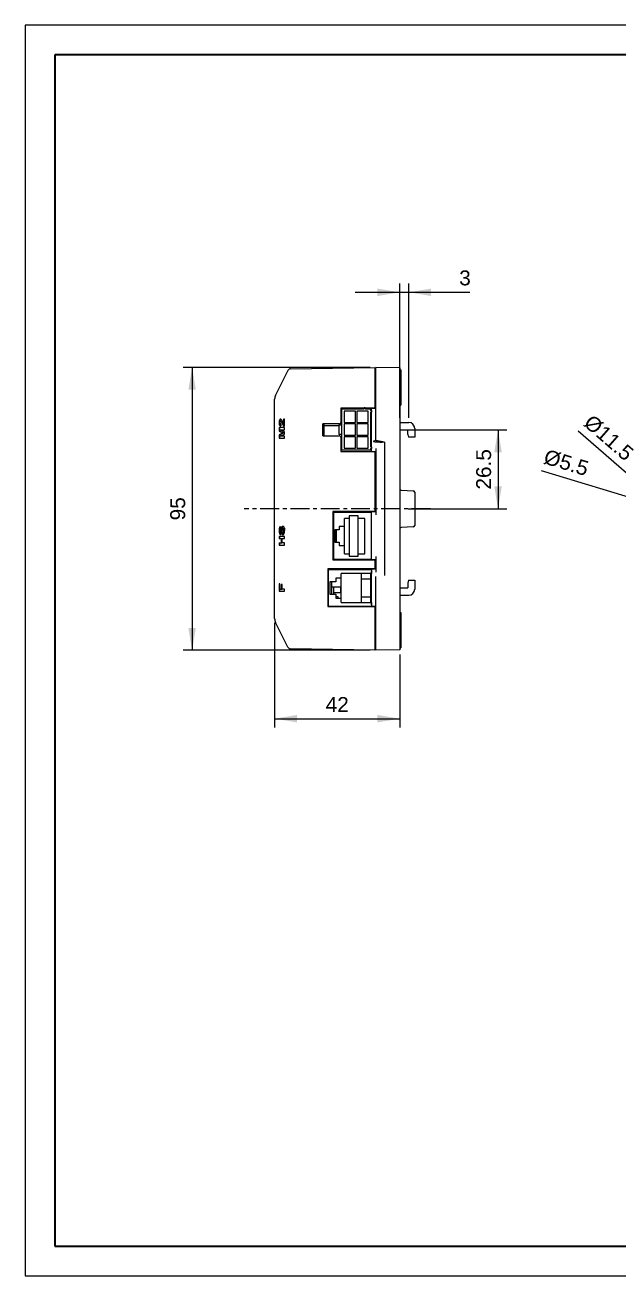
# Model space of a CAD drawing. Header units: millimetres. Extents: x -297 to 297, y -210 to 210.
# Drawn here: x -297 to -97.7, y -210 to 210 of the extents above; entities that cross this region are included whole.
import ezdxf

# ---------------------------------------------------------------- set-up
doc = ezdxf.new("R2010")
doc.units = ezdxf.units.MM
doc.linetypes.add('CENTER', pattern=[10.16, 6.35, -1.27, 1.27, -1.27])
doc.layers.get('0').update_dxf_attribs({"lineweight": 20})
for name, color, linetype, lineweight in [('PRT0001_DXF_AXIS', 7, 'Continuous', 18), ('PRT0001_DXF_CONTINUOUS_LINE', 7, 'Continuous', 18), ('粗实线层', 7, 'Continuous', 35), ('细实线层', 7, 'Continuous', 18)]:
    doc.layers.add(name, color=color, linetype=linetype, lineweight=lineweight)
doc.styles.add('标准', font='')
doc.styles.get('标准').set_extended_font_data('arial')
doc.dimstyles.new('标准', dxfattribs={"dimscale": 1.5, "dimtxt": 3.333333, "dimasz": 5, "dimexe": 2, "dimexo": 1, "dimgap": 1.5, "dimtad": 1, "dimdec": 1, "dimdsep": 46, "dimtxsty": '标准', "dimcen": 2.5, "dimdle": 10, "dimclre": 256, "dimclrt": 7, "dimadec": 0, "dimazin": 0, "dimtfac": 0.714286, "dimtdec": 1, "dimtmove": 0, "dimatfit": 3, "dimfxl": 0, "dimtolj": 1, "dimarcsym": 0})
doc.dimstyles.new('标准$0', dxfattribs={"dimscale": 1.5, "dimtxt": 3.333333, "dimasz": 5, "dimexe": 2, "dimexo": 1, "dimgap": 1.5, "dimtad": 1, "dimdec": 1, "dimdsep": 46, "dimtxsty": '标准', "dimcen": 2.5, "dimdle": 10, "dimclre": 256, "dimclrt": 7, "dimadec": 0, "dimazin": 0, "dimtfac": 0.714286, "dimtdec": 1, "dimtmove": 0, "dimatfit": 3, "dimfxl": 0, "dimtolj": 1, "dimarcsym": 0})

# ---------------------------------------------------------------- blocks, each defined once
blk = doc.blocks.new('*X4')
at = {"linetype": 'Continuous'}
for points in [[(-138.29, 74.07), (-137.04, 66.57), (-139.54, 66.57)], [(-138.29, 47.57), (-137.04, 55.07), (-139.54, 55.07)]]:
    blk.add_hatch(color=0, dxfattribs=at).paths.add_polyline_path(points, flags=0)
for p, q in [((-168.4, 74.07), (-135.29, 74.07)), ((-168.4, 47.57), (-135.29, 47.57))]:
    blk.add_line(p, q, dxfattribs=at)
at = {"color": 0, "linetype": 'Continuous'}
blk.add_line((-138.29, 74.07), (-138.29, 47.57), dxfattribs=at)
at = {"color": 7, "insert": (-143.09, 60.82), "char_height": 5, "width": 26.2195, "attachment_point": 5, "rotation": 90, "style": '标准'}
blk.add_mtext('26.5', dxfattribs=at)
blk = doc.blocks.new('*X5')
at = {"linetype": 'Continuous'}
for points in [[(-171.25, 120.26), (-178.75, 121.51), (-178.75, 119.01)], [(-168.25, 120.26), (-160.75, 121.51), (-160.75, 119.01)]]:
    blk.add_hatch(color=0, dxfattribs=at).paths.add_polyline_path(points, flags=0)
for p, q in [((-171.25, 78.07), (-171.25, 123.26)), ((-168.25, 78.07), (-168.25, 123.26))]:
    blk.add_line(p, q, dxfattribs=at)
at = {"color": 0, "linetype": 'Continuous'}
blk.add_line((-186.25, 120.26), (-147.73, 120.26), dxfattribs=at)
at = {"color": 7, "insert": (-149.37, 125.06), "char_height": 5, "width": 10, "attachment_point": 5, "style": '标准'}
blk.add_mtext('3', dxfattribs=at)
blk = doc.blocks.new('*X8')
at = {"linetype": 'Continuous'}
for points in [[(-85.76, 51.35), (-90.58, 57.23), (-92.22, 55.35)], [(-77.1, 43.79), (-70.63, 39.79), (-72.27, 37.91)]]:
    blk.add_hatch(color=0, dxfattribs=at).paths.add_polyline_path(points, flags=0)
at = {"color": 0, "linetype": 'Continuous'}
blk.add_line((-111.36, 73.74), (-65.8, 33.91), dxfattribs=at)
at = {"color": 7, "insert": (-101.16, 71.38), "char_height": 5, "width": 36.936, "attachment_point": 5, "rotation": 318.8445, "style": '标准'}
blk.add_mtext('%%C11.5', dxfattribs=at)
blk = doc.blocks.new('*X9')
at = {"linetype": 'Continuous'}
for points in [[(-84.06, 48.37), (-90.87, 51.74), (-91.6, 49.34)], [(-78.79, 46.77), (-71.25, 45.8), (-71.98, 43.41)]]:
    blk.add_hatch(color=0, dxfattribs=at).paths.add_polyline_path(points, flags=0)
at = {"color": 0, "linetype": 'Continuous'}
blk.add_line((-123.81, 60.4), (-64.44, 42.43), dxfattribs=at)
at = {"color": 7, "insert": (-115.4, 63.02), "char_height": 5, "width": 29.1692, "attachment_point": 5, "rotation": 343.1629, "style": '标准'}
blk.add_mtext('%%C5.5', dxfattribs=at)
blk = doc.blocks.new('*X16')
at = {"linetype": 'Continuous'}
for points in [[(-213.25, -22.89), (-205.75, -21.64), (-205.75, -24.14)], [(-171.25, -22.89), (-178.75, -21.64), (-178.75, -24.14)]]:
    blk.add_hatch(color=0, dxfattribs=at).paths.add_polyline_path(points, flags=0)
for p, q in [((-213.25, 9.28), (-213.25, -25.89)), ((-171.25, -1.29), (-171.25, -25.89))]:
    blk.add_line(p, q, dxfattribs=at)
at = {"color": 0, "linetype": 'Continuous'}
blk.add_line((-213.25, -22.89), (-171.25, -22.89), dxfattribs=at)
at = {"color": 7, "insert": (-192.25, -18.13), "char_height": 5, "width": 14.6189, "attachment_point": 5, "style": '标准'}
blk.add_mtext('42', dxfattribs=at)
blk = doc.blocks.new('*X17')
at = {"linetype": 'Continuous'}
for points in [[(-240.94, 95.06), (-239.69, 87.56), (-242.19, 87.56)], [(-240.94, 0.08), (-239.69, 7.58), (-242.19, 7.58)]]:
    blk.add_hatch(color=0, dxfattribs=at).paths.add_polyline_path(points, flags=0)
for p, q in [((-181.15, 95.06), (-243.94, 95.06)), ((-181.15, 0.08), (-243.94, 0.08))]:
    blk.add_line(p, q, dxfattribs=at)
at = {"color": 0, "linetype": 'Continuous'}
blk.add_line((-240.94, 95.06), (-240.94, 0.08), dxfattribs=at)
at = {"color": 7, "insert": (-245.74, 47.57), "char_height": 5, "width": 14.3979, "attachment_point": 5, "rotation": 90, "style": '标准'}
blk.add_mtext('95', dxfattribs=at)
blk = doc.blocks.new('$CAXA_FRAME_13B17AC1$')
at = {"layer": '粗实线层'}
for p, q in [((-287, 200), (-287, -200)), ((287, 200), (-287, 200)), ((-287, -200), (287, -200))]:
    blk.add_line(p, q, dxfattribs=at)
at = {"layer": '细实线层'}
for p, q in [((297, 210), (-297, 210)), ((-297, 210), (-297, -210)), ((-297, -210), (297, -210))]:
    blk.add_line(p, q, dxfattribs=at)

msp = doc.modelspace()

# ---------------------------------------------------------------- linework, layer by layer
at = {"layer": 'PRT0001_DXF_AXIS', "color": 0, "linetype": 'CENTER'}
msp.add_line((-160.95, 47.57), (-223.46, 47.57), dxfattribs=at)
at = {"layer": 'PRT0001_DXF_CONTINUOUS_LINE', "color": 0, "linetype": 'Continuous'}
for p, q in [((-208.78, 94.02), (-212.94, 85.7)), ((-208.69, 94.17), (-208.78, 94.02)), ((-208.78, 94.02), (-208.7, 94.15)), ((-207.9, 94.57), (-179.65, 95.06)), ((-179.65, 95.06), (-179.65, 81.37)), ((-179.25, 94.67), (-179.65, 94.67)), ((-179.25, 70.5), (-179.25, 95.07)), ((-171.25, 94.93), (-179.25, 95.07)), ((-171.25, 94.93), (-171.25, 0.21)), ((-171.25, 94.22), (-170.95, 94.22)), ((-170.95, 94.22), (-170.95, 82.42)), ((-213.25, 10.78), (-213.25, 84.36)), ((-191.05, 81.37), (-191.05, 76.57)), ((-183.25, 81.37), (-191.05, 81.37)), ((-190.75, 67.22), (-190.75, 81.12)), ((-190.75, 81.12), (-183.25, 81.12)), ((-189.95, 80.37), (-189.95, 76.57)), ((-186.15, 80.37), (-189.95, 80.37)), ((-186.15, 76.57), (-186.15, 80.37)), ((-185.65, 80.37), (-185.65, 76.57)), ((-181.85, 80.37), (-185.65, 80.37)), ((-183.25, 81.52), (-183.25, 81.12)), ((-182.85, 81.52), (-183.25, 81.52)), ((-182.85, 81.12), (-182.85, 81.52)), ((-179.25, 81.37), (-182.85, 81.37)), ((-182.85, 81.12), (-181.05, 81.12)), ((-181.85, 76.57), (-181.85, 80.37)), ((-181.05, 81.12), (-181.05, 80.57)), ((-180.65, 80.57), (-181.05, 80.57)), ((-181.05, 79.97), (-181.05, 68.37)), ((-181.05, 79.97), (-180.65, 79.97)), ((-180.75, 66.82), (-180.75, 81.32)), ((-180.75, 81.32), (-179.25, 81.32)), ((-180.65, 79.97), (-180.65, 80.57)), ((-171.25, 82.42), (-170.95, 82.42)), ((-211.76, 76.53), (-211.53, 76.53)), ((-211.22, 76.95), (-211, 76.95)), ((-211.18, 76.07), (-211.21, 75.38)), ((-211.01, 76.81), (-210.79, 76.81)), ((-210.3, 77.64), (-210.3, 76.3)), ((-209.96, 77.64), (-210.3, 77.64)), ((-210.08, 76.3), (-210.3, 76.3)), ((-210.08, 76.3), (-210.08, 77.64)), ((-209.96, 75.29), (-209.96, 77.64)), ((-197.05, 72.07), (-197.05, 76.07)), ((-191.55, 76.07), (-197.05, 76.07)), ((-196.75, 76.07), (-196.75, 72.07)), ((-191.75, 75.77), (-191.75, 72.57)), ((-191.75, 75.77), (-190.75, 75.77)), ((-190.75, 78.27), (-191.05, 78.27)), ((-190.75, 77.32), (-191.05, 77.32)), ((-189.95, 76.57), (-186.15, 76.57)), ((-189.95, 76.07), (-189.95, 72.27)), ((-186.15, 76.07), (-189.95, 76.07)), ((-186.15, 72.27), (-186.15, 76.07)), ((-185.65, 76.57), (-181.85, 76.57)), ((-185.65, 76.07), (-185.65, 72.27)), ((-181.85, 76.07), (-185.65, 76.07)), ((-181.85, 72.27), (-181.85, 76.07)), ((-181.05, 78.97), (-180.75, 78.97)), ((-180.75, 77.87), (-181.05, 77.87)), ((-180.75, 77.47), (-181.05, 77.47)), ((-180.75, 77.32), (-181.05, 77.32)), ((-180.75, 76.85), (-181.05, 76.85)), ((-181.05, 75.75), (-180.75, 75.75)), ((-171.25, 76.57), (-168.25, 76.57)), ((-211.76, 74.82), (-211.76, 73.65)), ((-209.96, 74.82), (-211.76, 74.82)), ((-211.76, 73.65), (-210.53, 73.05)), ((-211.76, 73.65), (-211.53, 73.65)), ((-210.53, 73.05), (-211.76, 72.44)), ((-211.76, 72.44), (-211.76, 71.27)), ((-211.76, 72.44), (-211.53, 72.44)), ((-211.53, 73.65), (-211.53, 74.82)), ((-210.3, 73.05), (-211.53, 73.65)), ((-211.53, 72.44), (-210.3, 73.05)), ((-211.53, 71.27), (-211.53, 72.44)), ((-211.37, 74.11), (-209.96, 74.13)), ((-209.96, 73.43), (-211.37, 74.11)), ((-211.37, 71.99), (-209.96, 72.66)), ((-209.96, 71.96), (-211.37, 71.99)), ((-210.53, 73.05), (-210.3, 73.05)), ((-209.96, 74.13), (-209.96, 74.82)), ((-209.96, 72.66), (-209.96, 73.43)), ((-209.96, 71.27), (-209.96, 71.96)), ((-197.05, 72.07), (-191.6, 72.07)), ((-191.75, 75.47), (-196.75, 75.47)), ((-190.75, 72.57), (-191.75, 72.57)), ((-191.05, 71.57), (-191.05, 66.77)), ((-189.95, 72.27), (-186.15, 72.27)), ((-189.95, 71.77), (-189.95, 67.97)), ((-186.15, 71.77), (-189.95, 71.77)), ((-186.15, 67.97), (-186.15, 71.77)), ((-185.65, 72.27), (-181.85, 72.27)), ((-185.65, 71.77), (-185.65, 67.97)), ((-181.85, 71.77), (-185.65, 71.77)), ((-181.85, 67.97), (-181.85, 71.77)), ((-180.75, 75.47), (-181.05, 75.47)), ((-181.05, 74.72), (-180.75, 74.72)), ((-180.75, 73.62), (-181.05, 73.62)), ((-180.75, 72.6), (-181.05, 72.6)), ((-181.05, 71.5), (-180.75, 71.5)), ((-171.25, 74.07), (-168.55, 74.07)), ((-168.55, 72.57), (-168.55, 74.07)), ((-168.55, 72.57), (-168.38, 71.57)), ((-166.25, 71.57), (-168.38, 71.57)), ((-166.25, 74.57), (-166.25, 71.57)), ((-211.76, 71.27), (-209.96, 71.27)), ((-181.05, 67.22), (-190.75, 67.22)), ((-189.95, 67.97), (-186.15, 67.97)), ((-185.65, 67.97), (-181.85, 67.97)), ((-181.05, 70.47), (-180.75, 70.47)), ((-180.75, 69.37), (-181.05, 69.37)), ((-180.65, 68.37), (-181.05, 68.37)), ((-181.05, 67.77), (-181.05, 67.22)), ((-181.05, 67.77), (-180.65, 67.77)), ((-180.65, 67.77), (-180.65, 68.37)), ((-179.25, 70.5), (-180.06, 70.25)), ((-176.35, 69.94), (-179.25, 70.5)), ((-179.25, 67.82), (-179.25, 45.57)), ((-176.25, 25.21), (-176.25, 69.9)), ((-191.05, 66.77), (-179.25, 66.77)), ((-180.75, 66.82), (-179.25, 66.82)), ((-179.65, 66.77), (-179.65, 46.67)), ((-170.77, 53.8), (-166.74, 53.66)), ((-166.25, 53.16), (-166.25, 41.98)), ((-193.75, 46.67), (-193.75, 30.47)), ((-179.25, 46.67), (-193.75, 46.67)), ((-193.55, 46.27), (-193.75, 46.27)), ((-193.55, 46.32), (-193.55, 30.52)), ((-180.85, 46.32), (-193.55, 46.32)), ((-180.85, 46.32), (-180.85, 30.52)), ((-180.75, 46.28), (-180.85, 46.28)), ((-180.75, 46.67), (-180.75, 46.57)), ((-179.25, 46.57), (-180.75, 46.57)), ((-180.75, 30.57), (-180.75, 46.57)), ((-188.25, 44.37), (-189.85, 44.37)), ((-189.85, 32.47), (-189.85, 44.37)), ((-185.25, 45.22), (-188.25, 45.22)), ((-188.25, 45.22), (-188.25, 31.62)), ((-185.25, 31.62), (-185.25, 45.22)), ((-182.95, 44.37), (-185.25, 44.37)), ((-182.95, 32.47), (-182.95, 44.37)), ((-180.75, 43.22), (-180.85, 43.22)), ((-180.85, 42.12), (-180.75, 42.12)), ((-211.78, 40.25), (-211.56, 40.25)), ((-211.76, 38.28), (-211.76, 37.59)), ((-209.96, 38.28), (-211.76, 38.28)), ((-211.53, 37.59), (-211.53, 38.28)), ((-211.31, 39.66), (-211.08, 39.66)), ((-211.23, 40.91), (-211.25, 41.6)), ((-211.2, 39.77), (-210.98, 39.77)), ((-210.58, 39.52), (-210.56, 38.83)), ((-210.58, 39.52), (-210.36, 39.52)), ((-210.48, 41.05), (-210.26, 41.05)), ((-210.34, 38.94), (-210.36, 39.52)), ((-210.23, 40.33), (-210.01, 40.33)), ((-209.96, 37.59), (-209.96, 38.28)), ((-191.55, 40.47), (-193.08, 40.47)), ((-193.08, 40.47), (-193.08, 36.37)), ((-192.55, 40.47), (-192.55, 36.37)), ((-189.85, 41.62), (-191.55, 41.62)), ((-191.55, 41.62), (-191.55, 40.47)), ((-180.85, 41.72), (-180.75, 41.72)), ((-180.85, 41.02), (-180.75, 41.02)), ((-180.85, 40.62), (-180.75, 40.62)), ((-180.85, 40.12), (-180.75, 40.12)), ((-180.85, 39.72), (-180.75, 39.72)), ((-180.85, 39.02), (-180.75, 39.02)), ((-180.85, 38.62), (-180.75, 38.62)), ((-180.85, 38.12), (-180.75, 38.12)), ((-166.74, 41.48), (-170.77, 41.34)), ((-211.76, 37.59), (-210.82, 37.59)), ((-211.76, 36.11), (-211.76, 35.42)), ((-211.76, 36.11), (-210.82, 36.11)), ((-211.76, 35.42), (-209.96, 35.42)), ((-211.53, 35.42), (-211.53, 36.11)), ((-211.04, 37.59), (-211.04, 36.11)), ((-210.82, 36.11), (-210.82, 37.59)), ((-210.74, 36.11), (-210.74, 37.59)), ((-210.74, 37.59), (-209.96, 37.59)), ((-209.96, 36.11), (-210.74, 36.11)), ((-209.96, 35.42), (-209.96, 36.11)), ((-193.08, 36.37), (-191.55, 36.37)), ((-191.55, 36.37), (-191.55, 35.22)), ((-191.55, 35.22), (-189.85, 35.22)), ((-180.85, 37.72), (-180.75, 37.72)), ((-180.85, 37.02), (-180.75, 37.02)), ((-180.85, 36.62), (-180.75, 36.62)), ((-180.85, 36.12), (-180.75, 36.12)), ((-180.85, 35.72), (-180.75, 35.72)), ((-180.85, 35.02), (-180.75, 35.02)), ((-180.85, 34.62), (-180.75, 34.62)), ((-180.85, 33.62), (-180.75, 33.62)), ((-193.75, 30.47), (-179.25, 30.47)), ((-180.85, 30.52), (-193.55, 30.52)), ((-189.85, 32.47), (-188.25, 32.47)), ((-188.25, 31.62), (-185.25, 31.62)), ((-185.25, 32.47), (-182.95, 32.47)), ((-180.75, 30.56), (-180.85, 30.56)), ((-180.75, 30.57), (-179.25, 30.57)), ((-179.65, 30.47), (-179.65, 27.42)), ((-179.25, 31.57), (-179.25, 26.32)), ((-179.25, 27.42), (-195.45, 27.42)), ((-195.45, 27.42), (-195.45, 14.72)), ((-180.65, 27.12), (-195.15, 27.12)), ((-195.15, 14.82), (-195.15, 27.12)), ((-180.65, 25.87), (-190.95, 25.87)), ((-190.95, 16.07), (-190.95, 25.87)), ((-184.15, 16.07), (-184.15, 25.87)), ((-182.45, 27.12), (-182.45, 27.42)), ((-181.05, 25.87), (-181.05, 16.07)), ((-180.75, 27.42), (-180.75, 27.32)), ((-179.25, 27.32), (-180.75, 27.32)), ((-180.75, 27.12), (-180.75, 27.32)), ((-180.75, 15.38), (-180.75, 26.52)), ((-180.65, 25.87), (-180.65, 27.12)), ((-211.46, 22.34), (-211.76, 22.34)), ((-211.76, 22.34), (-211.76, 19.89)), ((-211.53, 19.89), (-211.53, 22.34)), ((-211.46, 20.59), (-211.46, 22.34)), ((-210.72, 22.11), (-211.02, 22.11)), ((-211.02, 22.11), (-211.02, 20.59)), ((-210.79, 20.59), (-210.79, 22.11)), ((-210.72, 20.59), (-210.72, 22.11)), ((-195.15, 21.27), (-195.45, 21.27)), ((-192.75, 23.07), (-194.68, 23.07)), ((-194.68, 23.07), (-194.68, 18.87)), ((-194.15, 23.07), (-194.15, 18.87)), ((-190.95, 21.27), (-194.15, 21.27)), ((-193.55, 21.27), (-193.55, 18.87)), ((-190.95, 24.32), (-192.75, 24.32)), ((-192.75, 24.32), (-192.75, 23.07)), ((-191.05, 19.42), (-191.05, 21.27)), ((-184.15, 24.07), (-181.05, 24.07)), ((-179.25, 0.07), (-179.25, 24.89)), ((-171.25, 21.07), (-168.55, 21.07)), ((-168.38, 23.57), (-168.55, 22.57)), ((-168.55, 22.57), (-168.55, 21.07)), ((-168.38, 23.57), (-166.25, 23.57)), ((-166.25, 23.57), (-166.25, 20.57)), ((-211.76, 19.89), (-209.96, 19.89)), ((-211.46, 20.59), (-210.79, 20.59)), ((-209.96, 20.59), (-210.72, 20.59)), ((-209.96, 19.89), (-209.96, 20.59)), ((-194.68, 18.87), (-192.75, 18.87)), ((-193.55, 19.42), (-190.95, 19.42)), ((-192.75, 18.87), (-192.75, 17.62)), ((-191.95, 18.02), (-192.75, 18.02)), ((-192.75, 17.62), (-190.95, 17.62)), ((-191.95, 17.62), (-191.95, 18.02)), ((-181.05, 17.87), (-184.15, 17.87)), ((-171.25, 18.57), (-168.25, 18.57)), ((-195.15, 16.02), (-195.45, 16.02)), ((-195.45, 14.72), (-179.25, 14.72)), ((-180.65, 14.82), (-195.15, 14.82)), ((-191.95, 14.72), (-191.95, 14.82)), ((-190.95, 16.07), (-180.65, 16.07)), ((-182.45, 14.72), (-182.45, 14.82)), ((-180.75, 14.82), (-180.75, 14.72)), ((-180.65, 14.82), (-180.65, 16.07)), ((-179.25, 14.82), (-180.65, 14.82)), ((-179.65, 14.72), (-179.65, 0.08)), ((-171.25, 12.72), (-170.95, 12.72)), ((-170.95, 12.72), (-170.95, 0.92)), ((-208.78, 1.12), (-212.94, 9.44)), ((-208.69, 0.97), (-208.78, 1.12)), ((-179.65, 0.08), (-207.9, 0.57)), ((-179.65, 0.47), (-179.25, 0.47)), ((-171.25, 0.21), (-179.25, 0.07)), ((-171.25, 0.92), (-170.95, 0.92))]:
    msp.add_line(p, q, dxfattribs=at)
for centre, radius, start, end in [((-207.89, 93.57), 1, 91, 153.4349), ((-210.25, 84.36), 3, 153.4349, 180), ((-194.74, 83.84), 17.49, 205.6724, 205.8202), ((-198.65, 81.94), 13.14, 205.8109, 206.225), ((-191.55, 76.57), 0.5, 270, 0), ((-168.25, 74.57), 2, 0, 90), ((-191.55, 71.57), 0.5, 0, 94.8994), ((-170.75, 54.3), 0.5, 195.182, 268), ((-166.75, 53.16), 0.5, 0, 88), ((-170.75, 40.84), 0.5, 92, 180), ((-166.75, 41.98), 0.5, 272, 0), ((-168.25, 20.57), 2, 270, 0), ((-210.25, 10.78), 3, 180, 206.5651), ((-207.89, 1.57), 1, 206.5651, 269)]:
    msp.add_arc(centre, radius, start, end, dxfattribs=at)
for points, knots in [([(-211.27, 77.64), (-211.3, 77.64), (-211.37, 77.63), (-211.47, 77.57), (-211.56, 77.46), (-211.66, 77.27), (-211.74, 76.95), (-211.75, 76.68), (-211.76, 76.53)], [0, 0, 0, 0, 311.919752, 655.778243, 1066.798077, 1560.239766, 2760.632081, 4115.157632, 4115.157632, 4115.157632, 4115.157632]), ([(-211.76, 76.53), (-211.76, 76.38), (-211.74, 76.15), (-211.68, 75.87), (-211.6, 75.66), (-211.45, 75.46), (-211.29, 75.4), (-211.21, 75.38)], [0, 0, 0, 0, 1151.743954, 1687.31291, 2160.218823, 2882.781977, 3439.8371, 3439.8371, 3439.8371, 3439.8371]), ([(-211.53, 76.76), (-211.52, 76.79), (-211.51, 76.92), (-211.49, 77.05), (-211.46, 77.15)], [0, 0, 0, 0, 418.882405, 1613.002483, 1613.002483, 1613.002483, 1613.002483]), ([(-211.45, 75.89), (-211.46, 75.91), (-211.48, 75.97), (-211.49, 76.04), (-211.5, 76.09)], [0, 0, 0, 0, 389.727823, 1608.619887, 1608.619887, 1608.619887, 1608.619887]), ([(-211.46, 77.15), (-211.45, 77.21), (-211.41, 77.31), (-211.32, 77.48), (-211.23, 77.59), (-211.15, 77.62)], [0, 0, 0, 0, 689.650326, 1288.504694, 2197.729242, 2197.729242, 2197.729242, 2197.729242]), ([(-211.46, 76.52), (-211.45, 76.58), (-211.45, 76.7), (-211.4, 76.84), (-211.32, 76.94), (-211.25, 76.95), (-211.22, 76.95)], [0, 0, 0, 0, 996.164094, 1820.610118, 2396.320058, 2858.789241, 2858.789241, 2858.789241, 2858.789241]), ([(-211.18, 76.07), (-211.21, 76.07), (-211.28, 76.09), (-211.39, 76.17), (-211.45, 76.33), (-211.45, 76.45), (-211.46, 76.52)], [0, 0, 0, 0, 479.715646, 1034.905649, 1833.780948, 2853.208513, 2853.208513, 2853.208513, 2853.208513]), ([(-211.21, 75.48), (-211.23, 75.5), (-211.35, 75.61), (-211.42, 75.77), (-211.45, 75.89)], [0, 0, 0, 0, 328.44542, 1606.213287, 1606.213287, 1606.213287, 1606.213287]), ([(-210.82, 77.29), (-210.85, 77.34), (-210.91, 77.43), (-211.02, 77.55), (-211.14, 77.62), (-211.23, 77.64), (-211.27, 77.64)], [0, 0, 0, 0, 848.21146, 1610.859858, 2267.145388, 2860.286463, 2860.286463, 2860.286463, 2860.286463]), ([(-211.22, 76.95), (-211.2, 76.95), (-211.16, 76.94), (-211.09, 76.9), (-211.04, 76.85), (-211.01, 76.81)], [0, 0, 0, 0, 474.358961, 984.193167, 2192.962737, 2192.962737, 2192.962737, 2192.962737]), ([(-211.01, 76.81), (-211, 76.8), (-210.97, 76.74), (-210.94, 76.69), (-210.91, 76.64)], [0, 0, 0, 0, 385.282636, 1609.128744, 1609.128744, 1609.128744, 1609.128744]), ([(-210.79, 76.81), (-210.82, 76.85), (-210.86, 76.9), (-210.94, 76.94), (-210.98, 76.95), (-211, 76.95)], [0, 0, 0, 0, 1207.729194, 1717.131673, 2191.078565, 2191.078565, 2191.078565, 2191.078565]), ([(-210.91, 76.64), (-210.9, 76.61), (-210.83, 76.48), (-210.77, 76.36), (-210.72, 76.26)], [0, 0, 0, 0, 395.624018, 1607.44967, 1607.44967, 1607.44967, 1607.44967]), ([(-210.3, 76.3), (-210.36, 76.37), (-210.45, 76.53), (-210.56, 76.79), (-210.68, 77.05), (-210.77, 77.21), (-210.82, 77.29)], [0, 0, 0, 0, 667.310994, 1404.126475, 2147.70644, 2849.883567, 2849.883567, 2849.883567, 2849.883567]), ([(-210.59, 76.45), (-210.6, 76.48), (-210.65, 76.57), (-210.7, 76.66), (-210.74, 76.73)], [0, 0, 0, 0, 409.442428, 1606.287778, 1606.287778, 1606.287778, 1606.287778]), ([(-210.6, 76.02), (-210.56, 75.93), (-210.47, 75.76), (-210.32, 75.53), (-210.15, 75.36), (-210.02, 75.3), (-209.96, 75.29)], [0, 0, 0, 0, 843.433326, 1622.572254, 2278.468847, 2839.571831, 2839.571831, 2839.571831, 2839.571831]), ([(-210.15, 75.62), (-210.21, 75.7), (-210.3, 75.87), (-210.39, 76.04), (-210.44, 76.13)], [0, 0, 0, 0, 781.014426, 1601.545683, 1601.545683, 1601.545683, 1601.545683]), ([(-209.96, 75.4), (-209.98, 75.41), (-210.05, 75.48), (-210.11, 75.56), (-210.15, 75.62)], [0, 0, 0, 0, 366.297387, 1597.856589, 1597.856589, 1597.856589, 1597.856589]), ([(-180.06, 70.25), (-180.07, 70.24), (-180.09, 70.24), (-180.11, 70.22), (-180.12, 70.2), (-180.1, 70.19), (-180.09, 70.19), (-180.07, 70.18), (-180.05, 70.17), (-180.01, 70.16), (-179.96, 70.15), (-179.9, 70.14), (-179.85, 70.13), (-179.79, 70.13), (-179.71, 70.12), (-179.61, 70.11), (-179.52, 70.1), (-179.44, 70.09), (-179.38, 70.09), (-179.32, 70.08), (-179.28, 70.07), (-179.26, 70.07)], [0, 0, 0, 0, 327.501503, 676.743159, 832.267518, 980.146217, 1163.028816, 1338.342928, 1656.404749, 1982.205265, 2642.391367, 3298.121885, 3954.29796, 4610.476062, 5266.678275, 6579.042982, 7891.477214, 8547.437673, 9204.224231, 9859.862274, 10516.020444, 10516.020444, 10516.020444, 10516.020444]), ([(-179.26, 70.07), (-179.24, 70.07), (-179.2, 70.07), (-179.13, 70.07), (-179.07, 70.06), (-178.98, 70.06), (-178.88, 70.05), (-178.62, 70.03), (-178.32, 70.01), (-178.01, 70), (-177.84, 69.99), (-177.71, 69.98), (-177.58, 69.98), (-177.45, 69.98), (-177.33, 69.96), (-177.24, 69.95), (-177.2, 69.94)], [0, 0, 0, 0, 244.232572, 488.234983, 732.659219, 976.809548, 1465.259143, 1953.686434, 3907.416794, 4884.289572, 5372.731698, 5861.099729, 6349.728609, 6838.284531, 7326.748256, 7814.984723, 7814.984723, 7814.984723, 7814.984723]), ([(-177.2, 69.94), (-177.37, 69.95), (-177.71, 69.96), (-178.15, 69.97), (-178.49, 69.98), (-178.75, 70), (-178.97, 70.01), (-179.14, 70.03), (-179.22, 70.05), (-179.26, 70.06)], [0, 0, 0, 0, 1007.204653, 2014.393789, 2517.979436, 3021.550924, 3525.050257, 3776.899787, 4028.080547, 4028.080547, 4028.080547, 4028.080547]), ([(-176.47, 69.94), (-176.59, 69.93), (-176.83, 69.94), (-177.08, 69.94), (-177.2, 69.94)], [0, 0, 0, 0, 686.997367, 1374.181611, 1374.181611, 1374.181611, 1374.181611]), ([(-211.25, 41.6), (-211.29, 41.6), (-211.37, 41.58), (-211.48, 41.5), (-211.58, 41.37), (-211.69, 41.13), (-211.77, 40.74), (-211.78, 40.42), (-211.78, 40.25)], [0, 0, 0, 0, 278.338918, 588.320965, 967.333133, 1426.335254, 2533.217427, 3736.187805, 3736.187805, 3736.187805, 3736.187805]), ([(-211.78, 40.25), (-211.78, 40.1), (-211.77, 39.79), (-211.7, 39.43), (-211.59, 39.2), (-211.5, 39.07), (-211.4, 38.99), (-211.32, 38.97), (-211.28, 38.97)], [0, 0, 0, 0, 1191.271669, 2290.704604, 2750.473018, 3133.133436, 3446.524894, 3722.17917, 3722.17917, 3722.17917, 3722.17917]), ([(-211.49, 39.53), (-211.49, 39.54), (-211.51, 39.62), (-211.52, 39.69), (-211.53, 39.75)], [0, 0, 0, 0, 356.036796, 1459.185215, 1459.185215, 1459.185215, 1459.185215]), ([(-211.52, 40.8), (-211.52, 40.82), (-211.51, 40.9), (-211.49, 40.98), (-211.48, 41.04)], [0, 0, 0, 0, 374.483958, 1464.189014, 1464.189014, 1464.189014, 1464.189014]), ([(-211.17, 39), (-211.24, 39.04), (-211.39, 39.2), (-211.46, 39.41), (-211.49, 39.53)], [0, 0, 0, 0, 602.766829, 1457.121356, 1457.121356, 1457.121356, 1457.121356]), ([(-211.48, 41.04), (-211.46, 41.13), (-211.4, 41.3), (-211.3, 41.45), (-211.25, 41.5)], [0, 0, 0, 0, 821.81731, 1465.317572, 1465.317572, 1465.317572, 1465.317572]), ([(-211.48, 40.26), (-211.48, 40.34), (-211.48, 40.46), (-211.45, 40.61), (-211.42, 40.73), (-211.35, 40.85), (-211.26, 40.9), (-211.23, 40.91)], [0, 0, 0, 0, 1014.97429, 1505.041715, 1950.20549, 2630.122126, 3139.92563, 3139.92563, 3139.92563, 3139.92563]), ([(-211.45, 39.93), (-211.46, 39.95), (-211.48, 40.06), (-211.48, 40.18), (-211.48, 40.26)], [0, 0, 0, 0, 355.935163, 1460.712115, 1460.712115, 1460.712115, 1460.712115]), ([(-211.42, 39.78), (-211.42, 39.79), (-211.44, 39.84), (-211.45, 39.89), (-211.45, 39.93)], [0, 0, 0, 0, 350.132373, 1459.575148, 1459.575148, 1459.575148, 1459.575148]), ([(-211.31, 39.66), (-211.32, 39.66), (-211.34, 39.67), (-211.37, 39.69), (-211.4, 39.73), (-211.41, 39.76), (-211.42, 39.78)], [0, 0, 0, 0, 491.328589, 1047.734753, 1750.596163, 2586.757377, 2586.757377, 2586.757377, 2586.757377]), ([(-211.2, 39.77), (-211.21, 39.75), (-211.22, 39.73), (-211.24, 39.69), (-211.27, 39.67), (-211.3, 39.66), (-211.31, 39.66)], [0, 0, 0, 0, 813.227585, 1518.439742, 2086.933074, 2585.710314, 2585.710314, 2585.710314, 2585.710314]), ([(-211.28, 38.97), (-211.25, 38.97), (-211.18, 38.99), (-211.08, 39.05), (-210.99, 39.16), (-210.95, 39.25), (-210.92, 39.3)], [0, 0, 0, 0, 506.917461, 1076.937638, 1768.962407, 2580.235496, 2580.235496, 2580.235496, 2580.235496]), ([(-211.2, 39.77), (-211.19, 39.78), (-211.17, 39.84), (-211.16, 39.9), (-211.15, 39.95)], [0, 0, 0, 0, 343.943687, 1458.039945, 1458.039945, 1458.039945, 1458.039945]), ([(-211.15, 39.95), (-211.13, 40.05), (-211.1, 40.26), (-211.05, 40.66), (-211, 41.05), (-210.89, 41.41), (-210.78, 41.6), (-210.64, 41.72), (-210.53, 41.74), (-210.49, 41.74)], [0, 0, 0, 0, 649.513408, 1297.881259, 2570.528729, 3140.90879, 3607.332529, 3965.86345, 4271.998803, 4271.998803, 4271.998803, 4271.998803]), ([(-211.08, 39.66), (-211.07, 39.66), (-211.04, 39.67), (-211.02, 39.7), (-211.01, 39.71)], [0, 0, 0, 0, 645.637012, 1456.605798, 1456.605798, 1456.605798, 1456.605798]), ([(-211.01, 39.71), (-211, 39.72), (-210.99, 39.73), (-210.98, 39.75), (-210.98, 39.77)], [0, 0, 0, 0, 342.932327, 1456.460322, 1456.460322, 1456.460322, 1456.460322]), ([(-210.93, 39.92), (-210.94, 39.91), (-210.95, 39.86), (-210.96, 39.81), (-210.98, 39.77)], [0, 0, 0, 0, 381.798229, 1456.821439, 1456.821439, 1456.821439, 1456.821439]), ([(-210.92, 39.3), (-210.87, 39.43), (-210.8, 39.7), (-210.76, 39.98), (-210.75, 40.13)], [0, 0, 0, 0, 695.74694, 1455.889964, 1455.889964, 1455.889964, 1455.889964]), ([(-210.68, 41.35), (-210.69, 41.32), (-210.73, 41.21), (-210.76, 41.09), (-210.77, 41)], [0, 0, 0, 0, 347.098494, 1460.883152, 1460.883152, 1460.883152, 1460.883152]), ([(-210.75, 40.13), (-210.73, 40.27), (-210.7, 40.47), (-210.68, 40.66), (-210.67, 40.71)], [0, 0, 0, 0, 1096.763477, 1458.280449, 1458.280449, 1458.280449, 1458.280449]), ([(-210.38, 41.72), (-210.41, 41.71), (-210.56, 41.63), (-210.64, 41.47), (-210.68, 41.35)], [0, 0, 0, 0, 289.546086, 1461.149647, 1461.149647, 1461.149647, 1461.149647]), ([(-210.67, 40.71), (-210.66, 40.75), (-210.65, 40.83), (-210.62, 40.92), (-210.58, 40.99), (-210.54, 41.04), (-210.5, 41.05), (-210.48, 41.05)], [0, 0, 0, 0, 1006.671439, 1705.563887, 2300.391978, 2752.277463, 3130.468719, 3130.468719, 3130.468719, 3130.468719]), ([(-210.23, 40.33), (-210.23, 40.22), (-210.24, 40.03), (-210.31, 39.78), (-210.43, 39.6), (-210.53, 39.54), (-210.58, 39.52)], [0, 0, 0, 0, 847.847566, 1596.590094, 2149.040788, 2578.871556, 2578.871556, 2578.871556, 2578.871556]), ([(-210.56, 38.83), (-210.51, 38.84), (-210.43, 38.87), (-210.24, 38.99), (-210.1, 39.22), (-210.01, 39.49), (-209.94, 39.84), (-209.93, 40.12), (-209.93, 40.31)], [0, 0, 0, 0, 287.055548, 599.877506, 1397.367172, 1912.11424, 2484.777773, 3694.459188, 3694.459188, 3694.459188, 3694.459188]), ([(-210.49, 41.74), (-210.45, 41.74), (-210.39, 41.73), (-210.27, 41.66), (-210.16, 41.53), (-210.01, 41.23), (-209.97, 40.96), (-209.95, 40.76)], [0, 0, 0, 0, 249.355724, 520.467671, 1006.830366, 1617.940228, 3132.151593, 3132.151593, 3132.151593, 3132.151593]), ([(-210.23, 40.33), (-210.23, 40.41), (-210.24, 40.54), (-210.26, 40.7), (-210.3, 40.87), (-210.38, 41.04), (-210.48, 41.05)], [0, 0, 0, 0, 821.285876, 1218.965445, 1593.504704, 2582.423394, 2582.423394, 2582.423394, 2582.423394]), ([(-210.28, 39.56), (-210.24, 39.59), (-210.15, 39.66), (-210.06, 39.84), (-210.02, 40.07), (-210.01, 40.24), (-210.01, 40.33)], [0, 0, 0, 0, 449.426272, 1033.988853, 1772.804429, 2574.865406, 2574.865406, 2574.865406, 2574.865406]), ([(-210.21, 41.03), (-210.17, 41.01), (-210.1, 40.92), (-210.02, 40.68), (-210.01, 40.47), (-210.01, 40.33)], [0, 0, 0, 0, 352.044084, 840.403594, 1997.758052, 1997.758052, 1997.758052, 1997.758052])]:
    msp.add_open_spline(points, degree=3, knots=knots, dxfattribs=at)
for points in [[(-211.53, 76.53), (-211.53, 76.61), (-211.53, 76.68), (-211.53, 76.76)], [(-211.52, 76.3), (-211.53, 76.38), (-211.53, 76.46), (-211.53, 76.53)], [(-211.5, 76.09), (-211.51, 76.16), (-211.52, 76.23), (-211.52, 76.3)], [(-210.74, 76.73), (-210.75, 76.76), (-210.77, 76.78), (-210.79, 76.81)], [(-210.72, 76.26), (-210.68, 76.18), (-210.64, 76.1), (-210.6, 76.02)], [(-210.5, 76.26), (-210.53, 76.32), (-210.56, 76.39), (-210.59, 76.45)], [(-176.35, 69.94), (-176.39, 69.94), (-176.43, 69.94), (-176.47, 69.94)], [(-211.56, 40.25), (-211.56, 40.35), (-211.55, 40.45), (-211.55, 40.54)], [(-211.55, 39.99), (-211.55, 40.08), (-211.55, 40.17), (-211.56, 40.25)], [(-211.55, 40.54), (-211.54, 40.63), (-211.54, 40.72), (-211.52, 40.8)], [(-211.53, 39.75), (-211.54, 39.83), (-211.54, 39.91), (-211.55, 39.99)], [(-210.9, 40.09), (-210.91, 40.03), (-210.92, 39.98), (-210.93, 39.92)], [(-210.85, 40.45), (-210.87, 40.33), (-210.88, 40.21), (-210.9, 40.09)], [(-210.8, 40.82), (-210.82, 40.69), (-210.84, 40.57), (-210.85, 40.45)], [(-210.77, 41), (-210.78, 40.94), (-210.79, 40.88), (-210.8, 40.82)], [(-210.36, 39.52), (-210.33, 39.53), (-210.3, 39.55), (-210.28, 39.56)], [(-210.26, 41.05), (-210.24, 41.05), (-210.22, 41.04), (-210.21, 41.03)], [(-209.95, 40.76), (-209.94, 40.61), (-209.93, 40.46), (-209.93, 40.31)]]:
    msp.add_open_spline(points, degree=3, dxfattribs=at)

# ---------------------------------------------------------------- block references
at = {"layer": '粗实线层'}
msp.add_blockref('$CAXA_FRAME_13B17AC1$', (0, 0), dxfattribs=at)

# ---------------------------------------------------------------- dimensions: what is measured, and where the dimension line sits
for base, p1, p2, picture, middle in [((-168.25, 120.26), (-171.25, 76.57), (-168.25, 76.57), '*X5', (-149.37, 125.06)), ((-171.25, -22.89), (-213.25, 10.78), (-171.25, 0.21), '*X16', (-192.25, -18.13))]:
    dim = msp.add_linear_dim(base=base, p1=p1, p2=p2, dimstyle='标准$0', override={"dimsah": 1, "dimtzin": 0, "dimarcsym": 1})
    dim.commit()
    dim.dimension.update_dxf_attribs({"geometry": picture, "text_midpoint": middle})
for base, p1, p2, picture, middle in [((-240.94, 0.08), (-179.65, 95.06), (-179.65, 0.08), '*X17', (-245.74, 47.57)), ((-138.29, 47.57), (-169.9, 74.07), (-169.9, 47.57), '*X4', (-143.09, 60.82))]:
    dim = msp.add_linear_dim(base=base, p1=p1, p2=p2, angle=270, dimstyle='标准$0', override={"dimsah": 1, "dimtzin": 0, "dimarcsym": 1})
    dim.commit()
    dim.dimension.update_dxf_attribs({"geometry": picture, "text_midpoint": middle})
for p1, p2, picture, middle in [((-77.1, 43.79), (-85.76, 51.35), '*X8', (-104.41, 67.66)), ((-78.79, 46.77), (-84.06, 48.37), '*X9', (-116.83, 58.29))]:
    dim = msp.add_diameter_dim_2p(p1=p1, p2=p2, dimstyle='标准', override={"dimpost": '%%C<>', "dimsah": 1, "dimtzin": 0, "dimarcsym": 1})
    dim.commit()
    dim.dimension.update_dxf_attribs({"geometry": picture, "text_midpoint": middle, "dimtype": 163})

doc.saveas('drawing.dxf')
